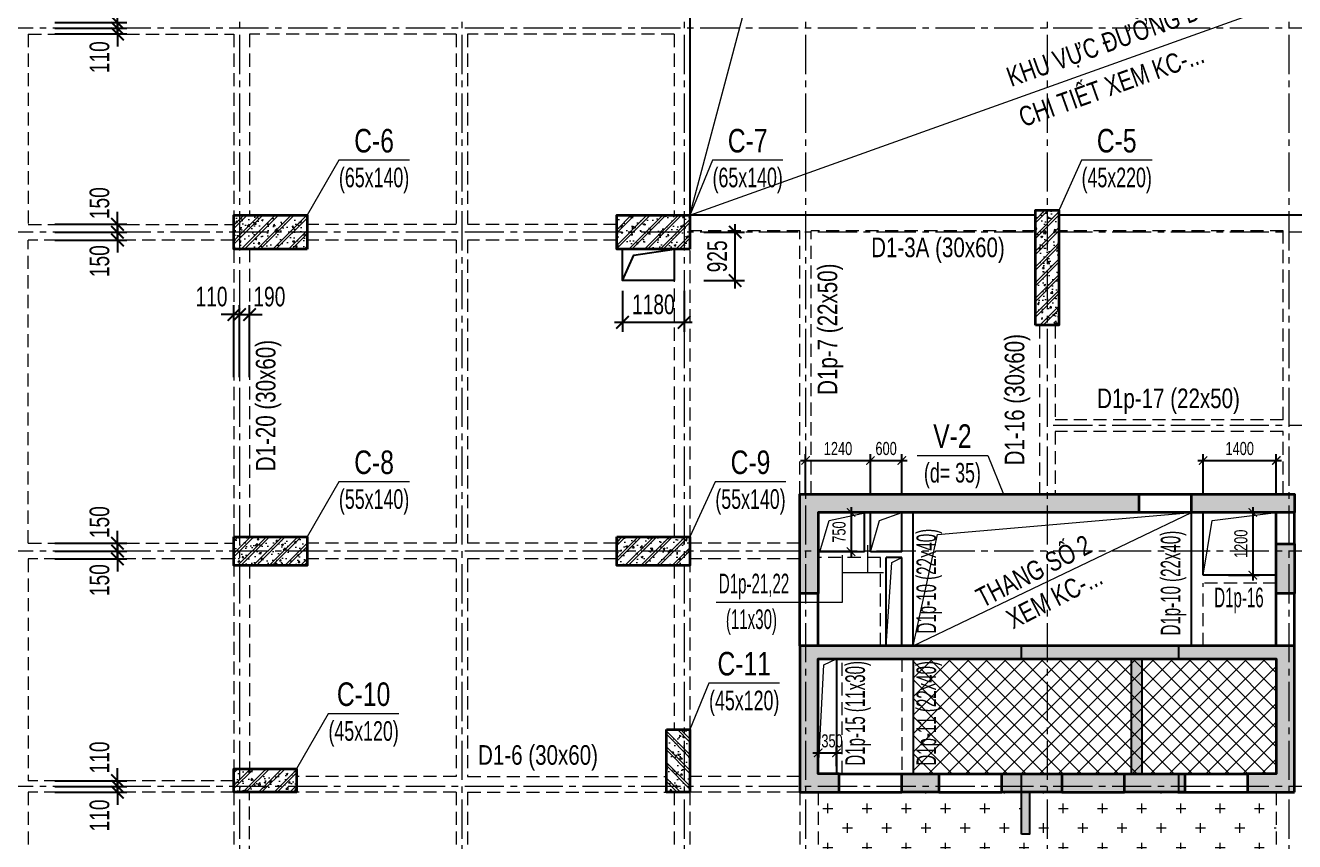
# Model space of a CAD drawing. Header units: millimetres. Extents: x 0 to 132533, y 0 to 93608.
# Drawn here: x 57692 to 81957, y 59802 to 75412 of the extents above; entities that cross this region are included whole.
import ezdxf
from ezdxf.enums import TextEntityAlignment as Align

# ---------------------------------------------------------------- set-up
doc = ezdxf.new("R2010")
doc.units = ezdxf.units.MM
doc.header["$LTSCALE"] = 1000
doc.header["$MEASUREMENT"] = 0
doc.linetypes.add('CENTER2', pattern=[1.125, 0.75, -0.125, 0.125, -0.125])
doc.linetypes.add('HIDDEN', pattern=[0.375, 0.25, -0.125])
for name, color, linetype, lineweight in [('CDC.01.AXIS', 160, 'CENTER2', 13), ('CDC.02.DIM', 1, 'Continuous', 18), ('CDC.03.BORDER', 3, 'Continuous', 25), ('CDC.06.TEXT', 2, 'Continuous', 18), ('CDC.07.TEXTCOL', 3, 'Continuous', 18), ('CDC.08.TEXTBEAM', 2, 'Continuous', 18), ('CDC.09.COLUMN', 4, 'Continuous', 35), ('CDC.10.HATCH', 163, 'Continuous', 9), ('CDC.11.NOTE', 1, 'Continuous', 18), ('CDC.13.BEAM', 8, 'HIDDEN', 18), ('TEXTCOL_SHAPE', 6, 'Continuous', 20)]:
    doc.layers.add(name, color=color, linetype=linetype, lineweight=lineweight)
doc.layers.add('TECH_HOLE', color=3, linetype='Continuous')
doc.styles.add('KCS_SMTEXT', font='arial.ttf', dxfattribs={"width": 0.7})
doc.dimstyles.new('KCS_DIM100', dxfattribs={"dimscale": 100, "dimtxt": 2.5, "dimasz": 1.6, "dimexe": 1.2, "dimexo": 0, "dimgap": 1, "dimtad": 1, "dimdec": 0, "dimzin": 0, "dimdsep": 46, "dimtxsty": 'KCS_SMTEXT', "dimblk": 'ARCHTICK', "dimcen": 0, "dimdle": 1, "dimclrd": 256, "dimclre": 256, "dimclrt": 2, "dimadec": 0, "dimazin": 0, "dimtfac": 1, "dimtdec": 0, "dimtix": 1, "dimtmove": 2, "dimatfit": 3, "dimfxl": 1, "dimtolj": 1, "dimtzin": 0, "dimarcsym": 0})
doc.dimstyles.new('KCS_DIM150', dxfattribs={"dimscale": 150, "dimtxt": 2.5, "dimasz": 1.6, "dimexe": 1.2, "dimexo": 0, "dimgap": 1, "dimtad": 1, "dimdec": 0, "dimzin": 0, "dimdsep": 46, "dimtxsty": 'KCS_SMTEXT', "dimblk": 'ARCHTICK', "dimcen": 0, "dimdle": 1, "dimclrd": 1, "dimclre": 1, "dimclrt": 2, "dimadec": 0, "dimazin": 0, "dimtfac": 1, "dimtdec": 0, "dimtix": 1, "dimtmove": 2, "dimatfit": 3, "dimfxl": 1, "dimtolj": 1, "dimtzin": 0, "dimarcsym": 0})
pattern_1 = [(50, (428814.13, -433637.55), (358.63009, -31.37607), [37.5, -412.5]), (355, (428814.13, -433637.55), (-69.37567, 376.09607), [30, -330]), (100.4514, (428844.02, -433640.17), (289.2547, 344.71977), [31.8701, -350.57106]), (46.1842, (428814.13, -433537.55), (533.62052, -82.7595), [56.25, -618.75]), (96.6356, (428858.6, -433544.45), (467.33135, 487.05894), [47.80514, -525.8565]), (351.1842, (428814.13, -433537.55), (467.33097, 487.0593), [45, -495]), (21, (428864.13, -433562.55), (298.45353, -201.30945), [37.5, -412.5]), (326, (428864.13, -433562.55), (121.65767, 362.57502), [30, -330]), (71.4514, (428889, -433579.33), (420.11131, 161.26525), [31.8701, -350.57106]), (37.5, (428814.13, -433637.55), (6.079928, 166.446927), [0, -326, 0, -335, 0, -331.25]), (7.5, (428814.13, -433637.55), (131.53477, 197.205856), [0, -191, 0, -318.5, 0, -126.25]), (327.5, (428702.63, -433637.55), (266.911218, -11.277436), [0, -125, 0, -390, 0, -517.5]), (317.5, (428652.63, -433637.55), (291.593085, 50.05249), [0, -162.5, 0, -259, 0, -367.5]), (45, (428814.13, -433637.55), (-150.26019, 150.26019), []), (45, (428814.13, -433576.3), (-150.26019, 150.26019), [])]

# ---------------------------------------------------------------- blocks, each defined once
blk = doc.blocks.new('_ArchTick')
at = {"color": 0, "linetype": 'ByBlock', "const_width": 0.15}
blk.add_lwpolyline([(-0.5, -0.5), (0.5, 0.5)], dxfattribs=at)
blk = doc.blocks.new('*D363')
at = {"layer": 'CDC.02.DIM', "lineweight": -2, "transparency": 16777216}
for p, q in [((72747, 61500), (73297, 61500)), ((72847, 61247), (72847, 61620)), ((73197, 61247), (73197, 61620))]:
    blk.add_line(p, q, dxfattribs=at)
at = {"layer": 'Defpoints', "color": 0, "transparency": 16777216}
for p in [(73197, 61500), (72847, 61247), (73197, 61247)]:
    blk.add_point(p, dxfattribs=at)
at = {"layer": 'CDC.02.DIM', "lineweight": -2, "transparency": 16777216, "xscale": 160, "yscale": 160, "zscale": 160, "rotation": 180}
blk.add_blockref('_ArchTick', (72847, 61500), dxfattribs=at)
at = {"layer": 'CDC.02.DIM', "lineweight": -2, "transparency": 16777216, "xscale": 160, "yscale": 160, "zscale": 160}
blk.add_blockref('_ArchTick', (73197, 61500), dxfattribs=at)
at = {"layer": 'CDC.02.DIM', "color": 2, "transparency": 16777216, "insert": (73113, 61727), "char_height": 250, "attachment_point": 5, "style": 'KCS_SMTEXT'}
blk.add_mtext('\\A1;350', dxfattribs=at)
blk = doc.blocks.new('*D364')
at = {"layer": 'CDC.02.DIM', "lineweight": -2, "transparency": 16777216}
for p, q in [((73747, 67090), (74547, 67090)), ((73847, 66447), (73847, 67210)), ((74447, 66447), (74447, 67210))]:
    blk.add_line(p, q, dxfattribs=at)
at = {"layer": 'Defpoints', "color": 0, "transparency": 16777216}
for p in [(74447, 67090), (73847, 66447), (74447, 66447)]:
    blk.add_point(p, dxfattribs=at)
at = {"layer": 'CDC.02.DIM', "lineweight": -2, "transparency": 16777216, "xscale": 160, "yscale": 160, "zscale": 160, "rotation": 180}
blk.add_blockref('_ArchTick', (73847, 67090), dxfattribs=at)
at = {"layer": 'CDC.02.DIM', "lineweight": -2, "transparency": 16777216, "xscale": 160, "yscale": 160, "zscale": 160}
blk.add_blockref('_ArchTick', (74447, 67090), dxfattribs=at)
at = {"layer": 'CDC.02.DIM', "color": 2, "transparency": 16777216, "insert": (74147, 67318), "char_height": 250, "attachment_point": 5, "style": 'KCS_SMTEXT'}
blk.add_mtext('\\A1;600', dxfattribs=at)
blk = doc.blocks.new('*D365')
at = {"layer": 'CDC.02.DIM', "lineweight": -2, "transparency": 16777216}
for p, q in [((72507, 67090), (73947, 67090)), ((72607, 66447), (72607, 67210)), ((73847, 66447), (73847, 67210))]:
    blk.add_line(p, q, dxfattribs=at)
at = {"layer": 'Defpoints', "color": 0, "transparency": 16777216}
for p in [(73847, 67090), (72607, 66447), (73847, 66447)]:
    blk.add_point(p, dxfattribs=at)
at = {"layer": 'CDC.02.DIM', "lineweight": -2, "transparency": 16777216, "xscale": 160, "yscale": 160, "zscale": 160, "rotation": 180}
blk.add_blockref('_ArchTick', (72607, 67090), dxfattribs=at)
at = {"layer": 'CDC.02.DIM', "lineweight": -2, "transparency": 16777216, "xscale": 160, "yscale": 160, "zscale": 160}
blk.add_blockref('_ArchTick', (73847, 67090), dxfattribs=at)
at = {"layer": 'CDC.02.DIM', "color": 2, "transparency": 16777216, "insert": (73227, 67318), "char_height": 250, "attachment_point": 5, "style": 'KCS_SMTEXT'}
blk.add_mtext('\\A1;1240', dxfattribs=at)
blk = doc.blocks.new('*D366')
at = {"layer": 'CDC.02.DIM', "lineweight": -2, "transparency": 16777216}
for p, q in [((73023, 66097), (73596, 66097)), ((73476, 66197), (73476, 65247)), ((73023, 65347), (73596, 65347))]:
    blk.add_line(p, q, dxfattribs=at)
at = {"layer": 'Defpoints', "color": 0, "transparency": 16777216}
for p in [(73023, 66097), (73023, 65347), (73476, 65347)]:
    blk.add_point(p, dxfattribs=at)
at = {"layer": 'CDC.02.DIM', "lineweight": -2, "transparency": 16777216, "xscale": 160, "yscale": 160, "zscale": 160}
for p, rotation in [((73476, 66097), 90), ((73476, 65347), 270)]:
    blk.add_blockref('_ArchTick', p, dxfattribs=dict(at, rotation=rotation))
at = {"layer": 'CDC.02.DIM', "color": 2, "transparency": 16777216, "insert": (73248, 65722), "char_height": 250, "attachment_point": 5, "rotation": 90, "style": 'KCS_SMTEXT'}
blk.add_mtext('\\A1;750', dxfattribs=at)
blk = doc.blocks.new('*D367')
at = {"layer": 'CDC.02.DIM', "lineweight": -2, "transparency": 16777216}
for p, q in [((80692, 66097), (81277, 66097)), ((81157, 66197), (81157, 64797)), ((80692, 64897), (81277, 64897))]:
    blk.add_line(p, q, dxfattribs=at)
at = {"layer": 'Defpoints', "color": 0, "transparency": 16777216}
for p in [(80692, 66097), (80692, 64897), (81157, 64897)]:
    blk.add_point(p, dxfattribs=at)
at = {"layer": 'CDC.02.DIM', "lineweight": -2, "transparency": 16777216, "xscale": 160, "yscale": 160, "zscale": 160}
for p, rotation in [((81157, 66097), 90), ((81157, 64897), 270)]:
    blk.add_blockref('_ArchTick', p, dxfattribs=dict(at, rotation=rotation))
at = {"layer": 'CDC.02.DIM', "color": 2, "transparency": 16777216, "insert": (80930, 65497), "char_height": 250, "attachment_point": 5, "rotation": 90, "style": 'KCS_SMTEXT'}
blk.add_mtext('\\A1;1200', dxfattribs=at)
blk = doc.blocks.new('*D368')
at = {"layer": 'CDC.02.DIM', "lineweight": -2, "transparency": 16777216}
for p, q in [((80107, 67090), (81707, 67090)), ((80207, 66447), (80207, 67210)), ((81607, 66447), (81607, 67210))]:
    blk.add_line(p, q, dxfattribs=at)
at = {"layer": 'Defpoints', "color": 0, "transparency": 16777216}
for p in [(81607, 67090), (80207, 66447), (81607, 66447)]:
    blk.add_point(p, dxfattribs=at)
at = {"layer": 'CDC.02.DIM', "lineweight": -2, "transparency": 16777216, "xscale": 160, "yscale": 160, "zscale": 160, "rotation": 180}
blk.add_blockref('_ArchTick', (80207, 67090), dxfattribs=at)
at = {"layer": 'CDC.02.DIM', "lineweight": -2, "transparency": 16777216, "xscale": 160, "yscale": 160, "zscale": 160}
blk.add_blockref('_ArchTick', (81607, 67090), dxfattribs=at)
at = {"layer": 'CDC.02.DIM', "color": 2, "transparency": 16777216, "insert": (80907, 67318), "char_height": 250, "attachment_point": 5, "style": 'KCS_SMTEXT'}
blk.add_mtext('\\A1;1400', dxfattribs=at)
blk = doc.blocks.new('*D380')
at = {"layer": 'CDC.02.DIM', "color": 1, "lineweight": -2, "transparency": 16777216}
for p, q in [((71261, 70382), (71261, 71607)), ((70661, 71457), (71441, 71457)), ((70661, 70532), (71441, 70532))]:
    blk.add_line(p, q, dxfattribs=at)
at = {"layer": 'Defpoints', "color": 0, "transparency": 16777216}
for p in [(70661, 71457), (71261, 71457), (70661, 70532)]:
    blk.add_point(p, dxfattribs=at)
at = {"layer": 'CDC.02.DIM', "color": 1, "lineweight": -2, "transparency": 16777216, "xscale": 240, "yscale": 240, "zscale": 240}
for p, rotation in [((71261, 71457), 90), ((71261, 70532), 270)]:
    blk.add_blockref('_ArchTick', p, dxfattribs=dict(at, rotation=rotation))
at = {"layer": 'CDC.02.DIM', "color": 2, "transparency": 16777216, "insert": (70919, 70994), "char_height": 375, "attachment_point": 5, "rotation": 90, "style": 'KCS_SMTEXT'}
blk.add_mtext('\\A1;925', dxfattribs=at)
blk = doc.blocks.new('*D381')
at = {"layer": 'CDC.02.DIM', "color": 1, "lineweight": -2, "transparency": 16777216}
for p, q in [((69107, 70332), (69107, 69552)), ((70287, 70332), (70287, 69552)), ((70437, 69732), (68957, 69732))]:
    blk.add_line(p, q, dxfattribs=at)
at = {"layer": 'Defpoints', "color": 0, "transparency": 16777216}
for p in [(69107, 70332), (70287, 70332), (69107, 69732)]:
    blk.add_point(p, dxfattribs=at)
at = {"layer": 'CDC.02.DIM', "color": 1, "lineweight": -2, "transparency": 16777216, "xscale": 240, "yscale": 240, "zscale": 240, "rotation": 180}
blk.add_blockref('_ArchTick', (69107, 69732), dxfattribs=at)
at = {"layer": 'CDC.02.DIM', "color": 1, "lineweight": -2, "transparency": 16777216, "xscale": 240, "yscale": 240, "zscale": 240}
blk.add_blockref('_ArchTick', (70287, 69732), dxfattribs=at)
at = {"layer": 'CDC.02.DIM', "color": 2, "transparency": 16777216, "insert": (69697, 70073), "char_height": 375, "attachment_point": 5, "style": 'KCS_SMTEXT'}
blk.add_mtext('\\A1;1180', dxfattribs=at)
blk = doc.blocks.new('*D128')
at = {"layer": 'CDC.02.DIM', "color": 1, "lineweight": -2, "transparency": 16777216}
for p, q in [((59452, 75357), (59452, 75597)), ((58252, 75357), (59632, 75357)), ((58252, 75247), (59632, 75247)), ((59452, 75247), (59452, 75357)), ((59452, 75247), (59452, 75007))]:
    blk.add_line(p, q, dxfattribs=at)
at = {"layer": 'Defpoints', "color": 0, "transparency": 16777216}
for p in [(58252, 75357), (58252, 75247), (59452, 75357)]:
    blk.add_point(p, dxfattribs=at)
at = {"layer": 'CDC.02.DIM', "color": 1, "lineweight": -2, "transparency": 16777216, "xscale": 240, "yscale": 240, "zscale": 240}
for p, rotation in [((59452, 75357), 270), ((59452, 75247), 90)]:
    blk.add_blockref('_ArchTick', p, dxfattribs=dict(at, rotation=rotation))
at = {"layer": 'CDC.02.DIM', "color": 2, "transparency": 16777216, "insert": (59110, 74802), "char_height": 375, "attachment_point": 5, "rotation": 90, "style": 'KCS_SMTEXT'}
blk.add_mtext('\\A1;110', dxfattribs=at)
blk = doc.blocks.new('*D129')
at = {"layer": 'CDC.02.DIM', "color": 1, "lineweight": -2, "transparency": 16777216}
for p, q in [((58252, 75467), (59632, 75467)), ((59452, 75467), (59452, 75707)), ((59452, 75467), (59452, 75357)), ((58252, 75357), (59632, 75357)), ((59452, 75357), (59452, 75117))]:
    blk.add_line(p, q, dxfattribs=at)
at = {"layer": 'Defpoints', "color": 0, "transparency": 16777216}
for p in [(58252, 75467), (58252, 75357), (59452, 75357)]:
    blk.add_point(p, dxfattribs=at)
at = {"layer": 'CDC.02.DIM', "color": 1, "lineweight": -2, "transparency": 16777216, "xscale": 240, "yscale": 240, "zscale": 240}
for p, rotation in [((59452, 75467), 270), ((59452, 75357), 90)]:
    blk.add_blockref('_ArchTick', p, dxfattribs=dict(at, rotation=rotation))
at = {"layer": 'CDC.02.DIM', "color": 2, "transparency": 16777216, "insert": (59110, 75911), "char_height": 375, "attachment_point": 5, "rotation": 90, "style": 'KCS_SMTEXT'}
blk.add_mtext('\\A1;110', dxfattribs=at)
blk = doc.blocks.new('*D130')
at = {"layer": 'CDC.02.DIM', "color": 1, "lineweight": -2, "transparency": 16777216}
for p, q in [((59452, 71457), (59452, 71697)), ((58252, 71457), (59632, 71457)), ((59452, 71307), (59452, 71457)), ((58252, 71307), (59632, 71307)), ((59452, 71307), (59452, 71067))]:
    blk.add_line(p, q, dxfattribs=at)
at = {"layer": 'Defpoints', "color": 0, "transparency": 16777216}
for p in [(58252, 71457), (59452, 71457), (58252, 71307)]:
    blk.add_point(p, dxfattribs=at)
at = {"layer": 'CDC.02.DIM', "color": 1, "lineweight": -2, "transparency": 16777216, "xscale": 240, "yscale": 240, "zscale": 240}
for p, rotation in [((59452, 71457), 270), ((59452, 71307), 90)]:
    blk.add_blockref('_ArchTick', p, dxfattribs=dict(at, rotation=rotation))
at = {"layer": 'CDC.02.DIM', "color": 2, "transparency": 16777216, "insert": (59110, 70902), "char_height": 375, "attachment_point": 5, "rotation": 90, "style": 'KCS_SMTEXT'}
blk.add_mtext('\\A1;150', dxfattribs=at)
blk = doc.blocks.new('*D131')
at = {"layer": 'CDC.02.DIM', "color": 1, "lineweight": -2, "transparency": 16777216}
for p, q in [((59452, 71607), (59452, 71847)), ((58252, 71607), (59632, 71607)), ((59452, 71607), (59452, 71457)), ((58252, 71457), (59632, 71457)), ((59452, 71457), (59452, 71217))]:
    blk.add_line(p, q, dxfattribs=at)
at = {"layer": 'Defpoints', "color": 0, "transparency": 16777216}
for p in [(58252, 71607), (58252, 71457), (59452, 71457)]:
    blk.add_point(p, dxfattribs=at)
at = {"layer": 'CDC.02.DIM', "color": 1, "lineweight": -2, "transparency": 16777216, "xscale": 240, "yscale": 240, "zscale": 240}
for p, rotation in [((59452, 71607), 270), ((59452, 71457), 90)]:
    blk.add_blockref('_ArchTick', p, dxfattribs=dict(at, rotation=rotation))
at = {"layer": 'CDC.02.DIM', "color": 2, "transparency": 16777216, "insert": (59110, 72011), "char_height": 375, "attachment_point": 5, "rotation": 90, "style": 'KCS_SMTEXT'}
blk.add_mtext('\\A1;150', dxfattribs=at)
blk = doc.blocks.new('*D132')
at = {"layer": 'CDC.02.DIM', "color": 1, "lineweight": -2, "transparency": 16777216}
for p, q in [((59452, 65357), (59452, 65597)), ((58252, 65357), (59632, 65357)), ((59452, 65207), (59452, 65357)), ((58252, 65207), (59632, 65207)), ((59452, 65207), (59452, 64967))]:
    blk.add_line(p, q, dxfattribs=at)
at = {"layer": 'Defpoints', "color": 0, "transparency": 16777216}
for p in [(58252, 65357), (59452, 65357), (58252, 65207)]:
    blk.add_point(p, dxfattribs=at)
at = {"layer": 'CDC.02.DIM', "color": 1, "lineweight": -2, "transparency": 16777216, "xscale": 240, "yscale": 240, "zscale": 240}
for p, rotation in [((59452, 65357), 270), ((59452, 65207), 90)]:
    blk.add_blockref('_ArchTick', p, dxfattribs=dict(at, rotation=rotation))
at = {"layer": 'CDC.02.DIM', "color": 2, "transparency": 16777216, "insert": (59110, 64802), "char_height": 375, "attachment_point": 5, "rotation": 90, "style": 'KCS_SMTEXT'}
blk.add_mtext('\\A1;150', dxfattribs=at)
blk = doc.blocks.new('*D133')
at = {"layer": 'CDC.02.DIM', "color": 1, "lineweight": -2, "transparency": 16777216}
for p, q in [((59452, 65507), (59452, 65747)), ((58252, 65507), (59632, 65507)), ((58252, 65357), (59632, 65357)), ((59452, 65507), (59452, 65357)), ((59452, 65357), (59452, 65117))]:
    blk.add_line(p, q, dxfattribs=at)
at = {"layer": 'Defpoints', "color": 0, "transparency": 16777216}
for p in [(58252, 65507), (58252, 65357), (59452, 65357)]:
    blk.add_point(p, dxfattribs=at)
at = {"layer": 'CDC.02.DIM', "color": 1, "lineweight": -2, "transparency": 16777216, "xscale": 240, "yscale": 240, "zscale": 240}
for p, rotation in [((59452, 65507), 270), ((59452, 65357), 90)]:
    blk.add_blockref('_ArchTick', p, dxfattribs=dict(at, rotation=rotation))
at = {"layer": 'CDC.02.DIM', "color": 2, "transparency": 16777216, "insert": (59110, 65911), "char_height": 375, "attachment_point": 5, "rotation": 90, "style": 'KCS_SMTEXT'}
blk.add_mtext('\\A1;150', dxfattribs=at)
blk = doc.blocks.new('*D134')
at = {"layer": 'CDC.02.DIM', "color": 1, "lineweight": -2, "transparency": 16777216}
for p, q in [((59452, 60857), (59452, 61097)), ((58252, 60857), (59632, 60857)), ((58252, 60747), (59632, 60747)), ((59452, 60747), (59452, 60857)), ((59452, 60747), (59452, 60507))]:
    blk.add_line(p, q, dxfattribs=at)
at = {"layer": 'Defpoints', "color": 0, "transparency": 16777216}
for p in [(58252, 60857), (58252, 60747), (59452, 60857)]:
    blk.add_point(p, dxfattribs=at)
at = {"layer": 'CDC.02.DIM', "color": 1, "lineweight": -2, "transparency": 16777216, "xscale": 240, "yscale": 240, "zscale": 240}
for p, rotation in [((59452, 60857), 270), ((59452, 60747), 90)]:
    blk.add_blockref('_ArchTick', p, dxfattribs=dict(at, rotation=rotation))
at = {"layer": 'CDC.02.DIM', "color": 2, "transparency": 16777216, "insert": (59110, 60302), "char_height": 375, "attachment_point": 5, "rotation": 90, "style": 'KCS_SMTEXT'}
blk.add_mtext('\\A1;110', dxfattribs=at)
blk = doc.blocks.new('*D135')
at = {"layer": 'CDC.02.DIM', "color": 1, "lineweight": -2, "transparency": 16777216}
for p, q in [((59452, 60967), (59452, 61207)), ((58252, 60967), (59632, 60967)), ((59452, 60967), (59452, 60857)), ((58252, 60857), (59632, 60857)), ((59452, 60857), (59452, 60617))]:
    blk.add_line(p, q, dxfattribs=at)
at = {"layer": 'Defpoints', "color": 0, "transparency": 16777216}
for p in [(58252, 60967), (58252, 60857), (59452, 60857)]:
    blk.add_point(p, dxfattribs=at)
at = {"layer": 'CDC.02.DIM', "color": 1, "lineweight": -2, "transparency": 16777216, "xscale": 240, "yscale": 240, "zscale": 240}
for p, rotation in [((59452, 60967), 270), ((59452, 60857), 90)]:
    blk.add_blockref('_ArchTick', p, dxfattribs=dict(at, rotation=rotation))
at = {"layer": 'CDC.02.DIM', "color": 2, "transparency": 16777216, "insert": (59110, 61411), "char_height": 375, "attachment_point": 5, "rotation": 90, "style": 'KCS_SMTEXT'}
blk.add_mtext('\\A1;110', dxfattribs=at)
blk = doc.blocks.new('*D303')
at = {"layer": 'CDC.02.DIM', "color": 1, "lineweight": -2, "transparency": 16777216}
for p, q in [((61677, 68681), (61677, 70061)), ((61787, 68681), (61787, 70061)), ((61677, 69881), (61437, 69881)), ((61787, 69881), (61677, 69881)), ((61787, 69881), (62027, 69881))]:
    blk.add_line(p, q, dxfattribs=at)
at = {"layer": 'Defpoints', "color": 0, "transparency": 16777216}
for p in [(61677, 69881), (61677, 68681), (61787, 68681)]:
    blk.add_point(p, dxfattribs=at)
at = {"layer": 'CDC.02.DIM', "color": 1, "lineweight": -2, "transparency": 16777216, "xscale": 240, "yscale": 240, "zscale": 240}
blk.add_blockref('_ArchTick', (61677, 69881), dxfattribs=at)
at = {"layer": 'CDC.02.DIM', "color": 1, "lineweight": -2, "transparency": 16777216, "xscale": 240, "yscale": 240, "zscale": 240, "rotation": 180}
blk.add_blockref('_ArchTick', (61787, 69881), dxfattribs=at)
at = {"layer": 'CDC.02.DIM', "color": 2, "transparency": 16777216, "insert": (61250, 70223), "char_height": 375, "attachment_point": 5, "style": 'KCS_SMTEXT'}
blk.add_mtext('\\A1;110', dxfattribs=at)
blk = doc.blocks.new('*D304')
at = {"layer": 'CDC.02.DIM', "color": 1, "lineweight": -2, "transparency": 16777216}
for p, q in [((61787, 68681), (61787, 70061)), ((61977, 68681), (61977, 70061)), ((61787, 69881), (61547, 69881)), ((61787, 69881), (61977, 69881)), ((61977, 69881), (62217, 69881))]:
    blk.add_line(p, q, dxfattribs=at)
at = {"layer": 'Defpoints', "color": 0, "transparency": 16777216}
for p in [(61977, 69881), (61787, 68681), (61977, 68681)]:
    blk.add_point(p, dxfattribs=at)
at = {"layer": 'CDC.02.DIM', "color": 1, "lineweight": -2, "transparency": 16777216, "xscale": 240, "yscale": 240, "zscale": 240}
blk.add_blockref('_ArchTick', (61787, 69881), dxfattribs=at)
at = {"layer": 'CDC.02.DIM', "color": 1, "lineweight": -2, "transparency": 16777216, "xscale": 240, "yscale": 240, "zscale": 240, "rotation": 180}
blk.add_blockref('_ArchTick', (61977, 69881), dxfattribs=at)
at = {"layer": 'CDC.02.DIM', "color": 2, "transparency": 16777216, "insert": (62356, 70223), "char_height": 375, "attachment_point": 5, "style": 'KCS_SMTEXT'}
blk.add_mtext('\\A1;190', dxfattribs=at)

msp = doc.modelspace()

# ---------------------------------------------------------------- hatches: boundary and pattern name
at = {"layer": 'CDC.10.HATCH'}
h = msp.add_hatch(dxfattribs=at)
h.set_pattern_fill('BT-01', color=256, scale=50, pattern_type=2)
h.set_pattern_definition(pattern_1)
h.paths.add_polyline_path([(77451.5, 71876.5), (77451.5, 69676.5), (77001.5, 69676.5), (77001.5, 71876.5)])
h = msp.add_hatch(dxfattribs=at)
h.set_pattern_fill('BT-01', color=256, scale=50, pattern_type=2)
h.set_pattern_definition([(50, (436134.13, -433637.55), (358.63009, -31.37607), [37.5, -412.5]), (355, (436134.13, -433637.55), (-69.37567, 376.09607), [30, -330]), (100.4514, (436164.02, -433640.17), (289.2547, 344.71977), [31.8701, -350.57106]), (46.1842, (436134.13, -433537.55), (533.62052, -82.7595), [56.25, -618.75]), (96.6356, (436178.6, -433544.45), (467.33135, 487.05894), [47.80514, -525.8565]), (351.1842, (436134.13, -433537.55), (467.33097, 487.0593), [45, -495]), (21, (436184.13, -433562.55), (298.45353, -201.30945), [37.5, -412.5]), (326, (436184.13, -433562.55), (121.65767, 362.57502), [30, -330]), (71.4514, (436209, -433579.33), (420.11131, 161.26525), [31.8701, -350.57106]), (37.5, (436134.13, -433637.55), (6.079928, 166.446927), [0, -326, 0, -335, 0, -331.25]), (7.5, (436134.13, -433637.55), (131.53477, 197.205856), [0, -191, 0, -318.5, 0, -126.25]), (327.5, (436022.63, -433637.55), (266.911218, -11.277436), [0, -125, 0, -390, 0, -517.5]), (317.5, (435972.63, -433637.55), (291.593085, 50.05249), [0, -162.5, 0, -259, 0, -367.5]), (45, (436134.13, -433637.55), (-150.26019, 150.26019), []), (45, (436134.13, -433576.3), (-150.26019, 150.26019), [])])
h.paths.add_polyline_path([(61676.5, 71781.5), (63076.5, 71781.5), (63076.5, 71131.5), (61676.5, 71131.5)])
h = msp.add_hatch(dxfattribs=at)
h.set_pattern_fill('BT-01', color=256, scale=50, pattern_type=2)
h.set_pattern_definition(pattern_1)
h.paths.add_polyline_path([(68996.5, 71781.5), (70396.5, 71781.5), (70396.5, 71131.5), (68996.5, 71131.5)])
h = msp.add_hatch(dxfattribs=at)
h.set_pattern_fill('BT-01', color=256, scale=50, pattern_type=2)
h.set_pattern_definition([(50, (418023.18, -433653.8), (358.63009, -31.37607), [37.5, -412.5]), (355, (418023.18, -433653.8), (-69.37567, 376.09607), [30, -330]), (100.4514, (418053.07, -433656.42), (289.2547, 344.71977), [31.8701, -350.57106]), (46.1842, (418023.2, -433553.8), (533.62052, -82.7595), [56.25, -618.75]), (96.6356, (418067.65, -433560.7), (467.33135, 487.05894), [47.80514, -525.8565]), (351.1842, (418023.2, -433553.8), (467.33097, 487.0593), [45, -495]), (21, (418073.18, -433578.8), (298.45353, -201.30945), [37.5, -412.5]), (326, (418073.18, -433578.8), (121.65767, 362.57502), [30, -330]), (71.4514, (418098.05, -433595.58), (420.11131, 161.26525), [31.8701, -350.57106]), (37.5, (418023.18, -433653.8), (6.079928, 166.446927), [0, -326, 0, -335, 0, -331.25]), (7.5, (418023.18, -433653.8), (131.53477, 197.205856), [0, -191, 0, -318.5, 0, -126.25]), (327.5, (417911.68, -433653.8), (266.911218, -11.277436), [0, -125, 0, -390, 0, -517.5]), (317.5, (417861.68, -433653.8), (291.593085, 50.05249), [0, -162.5, 0, -259, 0, -367.5]), (45, (418023.18, -433653.8), (-150.26019, 150.26019), []), (45, (418023.18, -433592.55), (-150.26019, 150.26019), [])])
h.paths.add_polyline_path([(81606.5, 65496.5), (81956.5, 65496.5), (81956.5, 64546.5), (81606.5, 64546.5)])
h.paths.add_polyline_path([(72496.5, 63546.5), (81956.5, 63546.5), (81956.5, 60746.5), (81056.5, 60746.5), (81056.5, 61096.5), (81606.5, 61096.5), (81606.5, 63296.5), (72846.5, 63296.5), (72846.5, 61096.5), (73246.5, 61096.5), (73246.5, 60746.5), (72496.5, 60746.5)])
h.paths.add_polyline_path([(74446.5, 61096.5), (75156.5, 61096.5), (75156.5, 60746.5), (74446.5, 60746.5)], flags=17)
h.paths.add_polyline_path([(76356.5, 61096.5), (77506.5, 61096.5), (77506.5, 60746.5), (76356.5, 60746.5)], flags=17)
h.paths.add_polyline_path([(78706.5, 61096.5), (79856.5, 61096.5), (79856.5, 60746.5), (78706.5, 60746.5)], flags=17)
h.paths.add_polyline_path([(78976.5, 66446.5), (78976.5, 66096.5), (72846.5, 66096.5), (72846.5, 64546.5), (72496.5, 64546.5), (72496.5, 66446.5)])
h.paths.add_polyline_path([(79986.5, 66096.5), (79986.5, 66446.5), (81956.5, 66446.5), (81956.5, 66096.5)])
h = msp.add_hatch(dxfattribs=at)
h.set_pattern_fill('BT-01', color=256, scale=50, pattern_type=2)
h.set_pattern_definition([(50, (428814.13, -447537.55), (358.63009, -31.37607), [37.5, -412.5]), (355, (428814.13, -447537.55), (-69.37567, 376.09607), [30, -330]), (100.4514, (428844.02, -447540.17), (289.2547, 344.71977), [31.8701, -350.57106]), (46.1842, (428814.13, -447437.55), (533.62052, -82.7595), [56.25, -618.75]), (96.6356, (428858.6, -447444.45), (467.33135, 487.05894), [47.80514, -525.8565]), (351.1842, (428814.13, -447437.55), (467.33097, 487.0593), [45, -495]), (21, (428864.13, -447462.55), (298.45353, -201.30945), [37.5, -412.5]), (326, (428864.13, -447462.55), (121.65767, 362.57502), [30, -330]), (71.4514, (428889, -447479.33), (420.11131, 161.26525), [31.8701, -350.57106]), (37.5, (428814.13, -447537.55), (6.079928, 166.446927), [0, -326, 0, -335, 0, -331.25]), (7.5, (428814.13, -447537.55), (131.53477, 197.205856), [0, -191, 0, -318.5, 0, -126.25]), (327.5, (428702.63, -447537.55), (266.911218, -11.277436), [0, -125, 0, -390, 0, -517.5]), (317.5, (428652.63, -447537.55), (291.593085, 50.05249), [0, -162.5, 0, -259, 0, -367.5]), (45, (428814.13, -447537.55), (-150.26019, 150.26019), []), (45, (428814.13, -447476.3), (-150.26019, 150.26019), [])])
h.paths.add_polyline_path([(63076.5, 65081.5), (61676.5, 65081.5), (61676.5, 65631.5), (63076.5, 65631.5)])
h = msp.add_hatch(dxfattribs=at)
h.set_pattern_fill('BT-01', color=256, scale=50, pattern_type=2)
h.set_pattern_definition([(50, (421494.13, -447537.55), (358.63009, -31.37607), [37.5, -412.5]), (355, (421494.13, -447537.55), (-69.37567, 376.09607), [30, -330]), (100.4514, (421524.02, -447540.17), (289.2547, 344.71977), [31.8701, -350.57106]), (46.1842, (421494.13, -447437.55), (533.62052, -82.7595), [56.25, -618.75]), (96.6356, (421538.6, -447444.45), (467.33135, 487.05894), [47.80514, -525.8565]), (351.1842, (421494.13, -447437.55), (467.33097, 487.0593), [45, -495]), (21, (421544.13, -447462.55), (298.45353, -201.30945), [37.5, -412.5]), (326, (421544.13, -447462.55), (121.65767, 362.57502), [30, -330]), (71.4514, (421569, -447479.33), (420.11131, 161.26525), [31.8701, -350.57106]), (37.5, (421494.13, -447537.55), (6.079928, 166.446927), [0, -326, 0, -335, 0, -331.25]), (7.5, (421494.13, -447537.55), (131.53477, 197.205856), [0, -191, 0, -318.5, 0, -126.25]), (327.5, (421382.63, -447537.55), (266.911218, -11.277436), [0, -125, 0, -390, 0, -517.5]), (317.5, (421332.63, -447537.55), (291.593085, 50.05249), [0, -162.5, 0, -259, 0, -367.5]), (45, (421494.13, -447537.55), (-150.26019, 150.26019), []), (45, (421494.13, -447476.3), (-150.26019, 150.26019), [])])
h.paths.add_polyline_path([(70396.5, 65081.5), (68996.5, 65081.5), (68996.5, 65631.5), (70396.5, 65631.5)])
h = msp.add_hatch(dxfattribs=at)
h.set_pattern_fill('ANSI37', color=256, scale=2000)
h.set_pattern_definition([(45, (268223.68, -433653.8), (-176.7767, 176.7767), []), (135, (268223.68, -433653.8), (-176.7767, -176.7767), [])])
h.paths.add_polyline_path([(77226.5, 63296.5), (81606.5, 63296.5), (81606.5, 61096.5), (81056.5, 61096.5), (79726.5, 61096.5), (78706.5, 61096.5), (77506.5, 61096.5), (77226.5, 61096.5)])
h.paths.add_polyline_path([(74666.5, 63296.5), (77226.5, 63296.5), (77226.5, 61096.5), (76356.5, 61096.5), (75156.5, 61096.5), (74666.5, 61096.5)])
h.paths.add_polyline_path([(74598, 61130.3), (74598, 63378.1), (75335.4, 63378.1), (75335.4, 61130.3)], flags=9)
h = msp.add_hatch(color=256, dxfattribs=at)
h.dxf.hatch_style = 1
h.paths.add_polyline_path([(76737.5, 59944.8), (76737.5, 61096.5), (78837.5, 61096.5), (78837.5, 63296.5), (76737.5, 63296.5), (76737.5, 63546.5), (79737.5, 63546.5), (79737.5, 63296.5), (79037.5, 63296.5), (79037.5, 61096.5), (79737.5, 61096.5), (79737.5, 60746.5), (76887.5, 60746.5), (76887.5, 59944.8)])
h = msp.add_hatch(dxfattribs=at)
h.set_pattern_fill('BT-01', color=256, scale=50, angle=-90, pattern_type=2)
h.set_pattern_definition([(320, (-457807.58, -322771.06), (-31.37607, -358.63009), [37.5, -412.5]), (265, (-457807.58, -322771.06), (376.09607, 69.37567), [30, -330]), (10.4514, (-457810.2, -322800.95), (344.71977, -289.2547), [31.8701, -350.57106]), (316.1842, (-457707.6, -322771.06), (-82.7595, -533.62052), [56.25, -618.75]), (6.6356, (-457714.5, -322815.53), (487.05894, -467.33135), [47.80514, -525.8565]), (261.1842, (-457707.6, -322771.06), (487.0593, -467.33097), [45, -495]), (291, (-457732.58, -322821.06), (-201.30945, -298.45353), [37.5, -412.5]), (236, (-457732.58, -322821.06), (362.57502, -121.65767), [30, -330]), (341.4514, (-457749.35, -322845.93), (161.26525, -420.11131), [31.8701, -350.57106]), (307.5, (-457807.58, -322771.06), (166.446927, -6.079928), [0, -326, 0, -335, 0, -331.25]), (277.5, (-457807.58, -322771.06), (197.205856, -131.53477), [0, -191, 0, -318.5, 0, -126.25]), (237.5, (-457807.58, -322659.56), (-11.277436, -266.911218), [0, -125, 0, -390, 0, -517.5]), (227.5, (-457807.58, -322609.56), (50.05249, -291.593085), [0, -162.5, 0, -259, 0, -367.5]), (315, (-457807.58, -322771.06), (150.26019, 150.26019), []), (315, (-457746.33, -322771.06), (150.26019, 150.26019), [])])
h.paths.add_polyline_path([(69946.5, 61946.5), (70396.5, 61946.5), (70396.5, 60746.5), (69946.5, 60746.5)])
h = msp.add_hatch(dxfattribs=at)
h.set_pattern_fill('BT-01', color=256, scale=50, pattern_type=2)
h.set_pattern_definition(pattern_1)
h.paths.add_polyline_path([(62876.5, 61196.5), (62876.5, 60746.5), (61676.5, 60746.5), (61676.5, 61196.5)])
h = msp.add_hatch(dxfattribs=at)
h.set_pattern_fill('CROSS', color=256, scale=1500)
h.set_pattern_definition([(0, (428814.13, -431187.62), (375, 375), [187.5, -562.5]), (90, (428907.9, -431281.37), (-375, 375), [187.5, -562.5])])
h.paths.add_polyline_path([(77226.5, 60746.5), (76887.5, 60746.5), (76887.5, 59944.8), (76737.5, 59944.8), (76737.5, 60746.5), (76356.5, 60746.5), (75156.5, 60746.5), (74446.5, 60746.5), (73246.5, 60746.5), (72846.5, 60746.5), (72846.5, 56846.5), (73046.5, 56846.5), (74046.5, 56846.5), (77226.5, 56846.5)])
h.paths.add_polyline_path([(81606.5, 60746.5), (81056.5, 60746.5), (79726.5, 60746.5), (77226.5, 60746.5), (77226.5, 56846.5), (77256.5, 56846.5), (78456.5, 56846.5), (79856.5, 56846.5), (81156.5, 56846.5), (81606.5, 56846.5)])
h.paths.add_polyline_path([(72755.8, 59892.7), (73288.7, 59892.7), (73288.7, 60407.8), (72755.8, 60407.8)], flags=9)
h.paths.add_polyline_path([(74030.8, 59892.7), (74563.7, 59892.7), (74563.7, 60407.8), (74030.8, 60407.8)], flags=24)
h.paths.add_polyline_path([(81644.8, 57194.5), (81644.8, 59733.3), (80907.4, 59733.3), (80907.4, 57194.5)], flags=9)

# ---------------------------------------------------------------- linework, layer by layer
at = {"layer": 'CDC.01.AXIS'}
for p, q in [((61786.5, 85356.5), (61786.5, 10116.5)), ((66036.5, 85356.5), (66036.5, 61046.5)), ((66036.5, 85356.5), (66036.5, 10116.5)), ((70286.5, 85356.5), (70286.5, 10116.5)), ((72606.5, 85356.5), (72606.5, 10116.5)), ((77226.5, 85356.5), (77226.5, 10116.5)), ((81846.5, 85356.5), (81846.5, 10116.5)), ((93840.4, 75356.5), (13229.2, 75356.5)), ((93840.4, 71456.5), (13229.2, 71456.5)), ((93840.4, 67756.5), (77226.5, 67756.5)), ((93840.4, 65356.5), (13229.2, 65356.5)), ((93840.4, 60856.5), (13229.2, 60856.5))]:
    msp.add_line(p, q, dxfattribs=at)
at = {"layer": 'CDC.03.BORDER'}
for p, q in [((70396.5, 79106.5), (70396.5, 71781.5)), ((77001.5, 71781.5), (70396.5, 71781.5)), ((84056.5, 71781.5), (77451.5, 71781.5)), ((73736.5, 65346.5), (73736.5, 66096.5)), ((73846.5, 65346.5), (73846.5, 66096.5)), ((74446.5, 65346.5), (74446.5, 66096.5)), ((74666.5, 63546.5), (74666.5, 66096.5)), ((79986.5, 63546.5), (79986.5, 66096.5)), ((80206.5, 64896.5), (80206.5, 66096.5)), ((73736.5, 65346.5), (72846.5, 65346.5)), ((74446.5, 65346.5), (73846.5, 65346.5)), ((74446.5, 65236.5), (74146.5, 65236.5)), ((74146.5, 63546.5), (74146.5, 65236.5)), ((74446.5, 63546.5), (74446.5, 65236.5)), ((81606.5, 64896.5), (80206.5, 64896.5)), ((74666.5, 63296.5), (74666.5, 61096.5)), ((62476.5, 60746.5), (61676.5, 60746.5))]:
    msp.add_line(p, q, dxfattribs=at)
msp.add_lwpolyline([(76737.5, 59944.8), (76737.5, 61096.5), (78837.5, 61096.5), (78837.5, 63296.5), (76737.5, 63296.5), (76737.5, 63546.5), (79737.5, 63546.5), (79737.5, 63296.5), (79037.5, 63296.5), (79037.5, 61096.5), (79737.5, 61096.5), (79737.5, 60746.5), (76887.5, 60746.5), (76887.5, 59944.8), (76737.5, 59944.8)], dxfattribs=at)
msp.add_lwpolyline([(73196.5, 61096.5), (72846.5, 61096.5), (72846.5, 63296.5), (73196.5, 63296.5)], close=True, dxfattribs=at)
at = {"layer": 'CDC.07.TEXTCOL', "color": 8}
for p, q in [((63682.7, 72831.5), (63076.5, 71781.5)), ((65032.7, 72831.5), (63682.7, 72831.5)), ((70825.4, 72831.5), (70376.1, 71731.5)), ((72175.4, 72831.5), (70825.4, 72831.5)), ((77880.4, 72831.5), (77431.1, 71826.5)), ((79230.4, 72831.5), (77880.4, 72831.5)), ((74739.3, 67185), (76089.3, 67185)), ((76089.3, 67185), (76392.4, 66446.5)), ((63682.7, 66681.5), (63076.5, 65631.5)), ((65032.7, 66681.5), (63682.7, 66681.5)), ((70879.1, 66681.5), (70396.5, 65631.5)), ((72229.1, 66681.5), (70879.1, 66681.5)), ((70759, 62829.8), (70396.5, 61946.5)), ((72109, 62829.8), (70759, 62829.8)), ((63482.7, 62246.5), (62876.5, 61196.5)), ((64832.7, 62246.5), (63482.7, 62246.5))]:
    msp.add_line(p, q, dxfattribs=at)
at = {"layer": 'CDC.08.TEXTBEAM', "color": 8}
for p, q in [((73303.9, 65282.9), (73303.9, 64372.7)), ((73789.4, 65471.9), (73789.4, 64940.2)), ((74094.4, 64940.2), (73303.9, 64940.2)), ((73303.9, 64372.7), (70898.4, 64372.7))]:
    msp.add_line(p, q, dxfattribs=at)
at = {"layer": 'CDC.09.COLUMN'}
for points in [[(77001.5, 69676.5), (77001.5, 71876.5), (77451.5, 71876.5), (77451.5, 69676.5)], [(63076.5, 71131.5), (61676.5, 71131.5), (61676.5, 71781.5), (63076.5, 71781.5)], [(70396.5, 71131.5), (68996.5, 71131.5), (68996.5, 71781.5), (70396.5, 71781.5)], [(61676.5, 65631.5), (63076.5, 65631.5), (63076.5, 65081.5), (61676.5, 65081.5)], [(68996.5, 65631.5), (70396.5, 65631.5), (70396.5, 65081.5), (68996.5, 65081.5)], [(81606.5, 64546.5), (81606.5, 65496.5), (81956.5, 65496.5), (81956.5, 64546.5)], [(81956.5, 60746.5), (81956.5, 63546.5), (72496.5, 63546.5), (72496.5, 60746.5), (72846.5, 60746.5), (73246.5, 60746.5), (73246.5, 61096.5), (72846.5, 61096.5), (72846.5, 63296.5), (81606.5, 63296.5), (81606.5, 61096.5), (81056.5, 61096.5), (81056.5, 60746.5)], [(69946.5, 61946.5), (70396.5, 61946.5), (70396.5, 60746.5), (69946.5, 60746.5)], [(62876.5, 61196.5), (62876.5, 60746.5), (61676.5, 60746.5), (61676.5, 61196.5)], [(74446.5, 61096.5), (75156.5, 61096.5), (75156.5, 60746.5), (74446.5, 60746.5)], [(76356.5, 61096.5), (77506.5, 61096.5), (77506.5, 60746.5), (76356.5, 60746.5)], [(78706.5, 61096.5), (79856.5, 61096.5), (79856.5, 60746.5), (78706.5, 60746.5)]]:
    msp.add_lwpolyline(points, close=True, dxfattribs=at)
for points in [[(79986.5, 66096.5), (78976.5, 66096.5), (72846.5, 66096.5), (72846.5, 64546.5), (72496.5, 64546.5), (72496.5, 66446.5), (78976.5, 66446.5), (78976.5, 66096.5)], [(78976.5, 66446.5), (79986.5, 66446.5), (81956.5, 66446.5), (81956.5, 66096.5), (81606.5, 66096.5), (81606.5, 66096.5), (79986.5, 66096.5), (79986.5, 66446.5)], [(81606.5, 65496.5), (81606.5, 66096.5)], [(81956.5, 65496.5), (81956.5, 66096.5)], [(72496.5, 63546.5), (72496.5, 64546.5)], [(72846.5, 63546.5), (72846.5, 64546.5)], [(81606.5, 63546.5), (81606.5, 64546.5)], [(81956.5, 63546.5), (81956.5, 64546.5)], [(73246.5, 61096.5), (74446.5, 61096.5)], [(75156.5, 61096.5), (76356.5, 61096.5)], [(77506.5, 61096.5), (78706.5, 61096.5)], [(79726.5, 61096.5), (81056.5, 61096.5)], [(73246.5, 60746.5), (74446.5, 60746.5)], [(75156.5, 60746.5), (76356.5, 60746.5)], [(77506.5, 60746.5), (78706.5, 60746.5)], [(79726.5, 60746.5), (81056.5, 60746.5)]]:
    msp.add_lwpolyline(points, dxfattribs=at)
at = {"layer": 'CDC.11.NOTE'}
for p, q in [((70396.5, 71781.5), (87776.5, 78006.5)), ((70396.5, 71781.5), (71627.7, 76413.2)), ((74666.5, 63546.5), (79986.5, 66096.5))]:
    msp.add_line(p, q, dxfattribs=at)
for points in [[(72882.5, 65346.5), (73056.9, 65943.6), (73772.5, 66096.5)], [(73846.5, 65346.5), (74020.9, 65943.6), (74446.5, 66096.5)], [(74666.5, 63546.5), (75128.6, 65676), (79986.5, 66096.5)], [(80206.5, 64896.5), (80380.9, 65943.6), (81606.5, 66096.5)], [(74146.5, 63546.5), (74256.7, 65138.2), (74446.5, 65236.5)], [(72846.5, 61096.5), (72953.2, 63180.9), (73196.5, 63296.5)]]:
    msp.add_lwpolyline(points, dxfattribs=at)
at = {"layer": 'CDC.13.BEAM'}
for p, q in [((57746.5, 75246.5), (57746.5, 71606.5)), ((57746.5, 75246.5), (61676.5, 75246.5)), ((61676.5, 75246.5), (61676.5, 60746.5)), ((61976.5, 75246.5), (61976.5, 71781.5)), ((65926.5, 75246.5), (61976.5, 75246.5)), ((65926.5, 75246.5), (61976.5, 75246.5)), ((65926.5, 75246.5), (65926.5, 71606.5)), ((70096.5, 75246.5), (66146.5, 75246.5)), ((66146.5, 75246.5), (66146.5, 71606.5)), ((70096.5, 75246.5), (66146.5, 75246.5)), ((70096.5, 75246.5), (70096.5, 71781.5)), ((57746.5, 71606.5), (61676.5, 71606.5)), ((65926.5, 71606.5), (63076.5, 71606.5)), ((68996.5, 71606.5), (66146.5, 71606.5)), ((70396.5, 71481.5), (70396.5, 65506.5)), ((72496.5, 71481.5), (70396.5, 71481.5)), ((72496.5, 66446.5), (72496.5, 71481.5)), ((77001.5, 71481.5), (72716.5, 71481.5)), ((72716.5, 66446.5), (72716.5, 71481.5)), ((81736.5, 71481.5), (77451.5, 71481.5)), ((81736.5, 67866.5), (81736.5, 71481.5)), ((61676.5, 71306.5), (57746.5, 71306.5)), ((57746.5, 65506.5), (57746.5, 71306.5)), ((61976.5, 71131.5), (61976.5, 65631.5)), ((65926.5, 71306.5), (63076.5, 71306.5)), ((65926.5, 71306.5), (65926.5, 65506.5)), ((68996.5, 71306.5), (66146.5, 71306.5)), ((66146.5, 71306.5), (66146.5, 65506.5)), ((70096.5, 71131.5), (70096.5, 65631.5)), ((77076.5, 69676.5), (77076.5, 66446.5)), ((77376.5, 69676.5), (77376.5, 67866.5)), ((81736.5, 67866.5), (77376.5, 67866.5)), ((77376.5, 67646.5), (77376.5, 66446.5)), ((81736.5, 67646.5), (77376.5, 67646.5)), ((81736.5, 66446.5), (81736.5, 67646.5)), ((57746.5, 65506.5), (61676.5, 65506.5)), ((65926.5, 65506.5), (63076.5, 65506.5)), ((68996.5, 65506.5), (66146.5, 65506.5)), ((72496.5, 65506.5), (70396.5, 65506.5)), ((61676.5, 65206.5), (57746.5, 65206.5)), ((57746.5, 65206.5), (57746.5, 60966.5)), ((61976.5, 65081.5), (61976.5, 61196.5)), ((65926.5, 65206.5), (63076.5, 65206.5)), ((65926.5, 65206.5), (65926.5, 61046.5)), ((68996.5, 65206.5), (66146.5, 65206.5)), ((66146.5, 65206.5), (66146.5, 61046.5)), ((70096.5, 65081.5), (70096.5, 61946.5)), ((70396.5, 65206.5), (70396.5, 61046.5)), ((72496.5, 65206.5), (70396.5, 65206.5)), ((74036.5, 65236.5), (72846.5, 65236.5)), ((74036.5, 63546.5), (74036.5, 65236.5)), ((80206.5, 63546.5), (80206.5, 64746.5)), ((81606.5, 64746.5), (80206.5, 64746.5)), ((73306.5, 61096.5), (73306.5, 63296.5)), ((74446.5, 63296.5), (74446.5, 61096.5)), ((61676.5, 60966.5), (57746.5, 60966.5)), ((65926.5, 61046.5), (62876.5, 61046.5)), ((66146.5, 61046.5), (69946.5, 61046.5)), ((72496.5, 61046.5), (70396.5, 61046.5)), ((57746.5, 60746.5), (57746.5, 56846.5)), ((61676.5, 60746.5), (57746.5, 60746.5)), ((61676.5, 60746.5), (61676.5, 56846.5)), ((65926.5, 60746.5), (61976.5, 60746.5)), ((61976.5, 56846.5), (61976.5, 60746.5)), ((65926.5, 60746.5), (65926.5, 56846.5)), ((66146.5, 60746.5), (66146.5, 56846.5)), ((66146.5, 60746.5), (70096.5, 60746.5)), ((70096.5, 60746.5), (70096.5, 56846.5)), ((70396.5, 60746.5), (70396.5, 56846.5)), ((72496.5, 60746.5), (70396.5, 60746.5)), ((72496.5, 60746.5), (72496.5, 56846.5)), ((72846.5, 60746.5), (72846.5, 56846.5)), ((81606.5, 60746.5), (81606.5, 56846.5))]:
    msp.add_line(p, q, dxfattribs=at)
at = {"layer": 'TECH_HOLE'}
msp.add_lwpolyline([(69106.3, 71131.5), (70096.3, 71131.5), (70096.3, 70531.5), (69106.3, 70531.5)], close=True, dxfattribs=at)
at = {"layer": 'TECH_HOLE', "color": 1}
msp.add_lwpolyline([(69106.3, 70531.5), (69325.2, 71013.9), (70096.3, 71131.5)], dxfattribs=at)

# ---------------------------------------------------------------- texts
at = {"layer": 'CDC.06.TEXT', "style": 'KCS_SMTEXT', "width": 0.75}
for s, p in [('KHU VỰC ĐƯỜNG DỐC DD01', (76411.4, 74584.6)), ('CHI TIẾT XEM KC-...', (76643.8, 73814.5))]:
    msp.add_text(s, height=375, rotation=19.70602, dxfattribs=at).set_placement(p, align=Align.TOP_LEFT)
msp.add_text('D1p-17 (22x50)', height=375, dxfattribs=at).set_placement((78180.7, 68466.5), align=Align.TOP_LEFT)
for s, p in [('THANG SỐ 2', (76942.3, 65023.4)), ('XEM KC-...', (77363.7, 64470.4))]:
    msp.add_text(s, height=375, rotation=27, dxfattribs=at).set_placement(p, align=Align.MIDDLE)
at = {"layer": 'CDC.07.TEXTCOL', "style": 'KCS_SMTEXT', "width": 0.75}
for s, p in [('C-6', (64357.7, 73206.5)), ('C-7', (71500.4, 73206.5)), ('C-5', (78555.4, 73206.5)), ('V-2', (75414.3, 67560)), ('C-8', (64357.7, 67056.5)), ('C-9', (71554.1, 67056.5)), ('C-11', (71434, 63204.8)), ('C-10', (64157.7, 62621.5))]:
    msp.add_text(s, height=450, dxfattribs=at).set_placement(p, align=Align.MIDDLE)
at = {"layer": 'CDC.08.TEXTBEAM', "style": 'KCS_SMTEXT'}
for s, width, p in [('D1-3A (30x60)', 0.75, (73860.9, 71353.5)), ('D1p-21,22', 0.55, (70949, 64925.2)), ('D1p-16', 0.55, (80419.6, 64658.1)), ('(11x30)', 0.55, (71083.6, 64242.7)), ('D1-6 (30x60)', 0.75, (66345.6, 61646.5))]:
    msp.add_text(s, height=375, dxfattribs=dict(at, width=width)).set_placement(p, align=Align.TOP_LEFT)
for s, width, p in [('D1p-7 (22x50)', 0.75, (72837.7, 68345.5)), ('D1-16 (30x60)', 0.75, (76414.2, 66997)), ('D1-20 (30x60)', 0.75, (62097.7, 66884.5)), ('D1p-10 (22x40)', 0.55, (74727.3, 63782.2)), ('D1p-10 (22x40)', 0.55, (79397, 63744)), ('D1p-15 (11x30)', 0.55, (73367.3, 61253.2)), ('D1p-11 (22x40)', 0.55, (74727.3, 61253.2))]:
    msp.add_text(s, height=375, rotation=90, dxfattribs=dict(at, width=width)).set_placement(p, align=Align.TOP_LEFT)
at = {"layer": 'TEXTCOL_SHAPE', "style": 'KCS_SMTEXT', "width": 0.65}
for s, p in [('(65x140)', (64357.7, 72456.5)), ('(65x140)', (71500.4, 72456.5)), ('(45x220)', (78555.4, 72456.5)), ('(d= 35)', (75414.3, 66810)), ('(55x140)', (64357.7, 66306.5)), ('(55x140)', (71554.1, 66306.5)), ('(45x120)', (71434, 62454.8)), ('(45x120)', (64157.7, 61871.5))]:
    msp.add_text(s, height=375, dxfattribs=at).set_placement(p, align=Align.MIDDLE)

# ---------------------------------------------------------------- dimensions: what is measured, and where the dimension line sits
at = {"layer": 'CDC.02.DIM'}
for base, p1, p2, angle, picture, middle in [((59451.7, 75356.5), (58251.7, 75466.5), (58251.7, 75356.5), 270, '*D129', (59110.2, 75910.7)), ((59451.7, 75356.5), (58251.7, 75246.5), (58251.7, 75356.5), 90, '*D128', (59110.2, 74802.4)), ((59451.7, 71456.5), (58251.7, 71606.5), (58251.7, 71456.5), 270, '*D131', (59110.2, 72010.7)), ((59451.7, 71456.5), (58251.7, 71306.5), (58251.7, 71456.5), 90, '*D130', (59110.2, 70902.4)), ((61676.5, 69881.3), (61786.5, 68681.3), (61676.5, 68681.3), 180, '*D303', (61249.8, 70222.7)), ((59451.7, 65356.5), (58251.7, 65506.5), (58251.7, 65356.5), 270, '*D133', (59110.2, 65910.7)), ((59451.7, 65356.5), (58251.7, 65206.5), (58251.7, 65356.5), 90, '*D132', (59110.2, 64802.4)), ((59451.7, 60856.5), (58251.7, 60966.5), (58251.7, 60856.5), 270, '*D135', (59110.2, 61410.7)), ((59451.7, 60856.5), (58251.7, 60746.5), (58251.7, 60856.5), 90, '*D134', (59110.2, 60302.4))]:
    dim = msp.add_linear_dim(base=base, p1=p1, p2=p2, angle=angle, dimstyle='KCS_DIM150', dxfattribs=at)
    dim.commit()
    dim.dimension.update_dxf_attribs({"geometry": picture, "text_midpoint": middle, "dimtype": 160})
for base, p1, p2, angle, dimstyle, picture, middle in [((71260.9, 71456.5), (70660.9, 70531.5), (70660.9, 71456.5), 90, 'KCS_DIM150', '*D380', (70919.4, 70994)), ((69106.5, 69731.5), (70286.5, 70331.5), (69106.5, 70331.5), 180, 'KCS_DIM150', '*D381', (69696.5, 70073)), ((73475.9, 65346.5), (73023.2, 66096.5), (73023.2, 65346.5), 270, 'KCS_DIM100', '*D366', (73248.2, 65721.5)), ((81157.3, 64896.5), (80692.2, 66096.5), (80692.2, 64896.5), 270, 'KCS_DIM100', '*D367', (80929.7, 65496.5))]:
    dim = msp.add_linear_dim(base=base, p1=p1, p2=p2, angle=angle, dimstyle=dimstyle, dxfattribs=at)
    dim.commit()
    dim.dimension.update_dxf_attribs({"geometry": picture, "text_midpoint": middle})
for base, p1, p2, dimstyle, picture, middle in [((61976.5, 69881.3), (61786.5, 68681.3), (61976.5, 68681.3), 'KCS_DIM150', '*D304', (62355.6, 70222.7)), ((73196.5, 61499.7), (72846.5, 61246.9), (73196.5, 61246.9), 'KCS_DIM100', '*D363', (73113.2, 61727.5))]:
    dim = msp.add_linear_dim(base=base, p1=p1, p2=p2, dimstyle=dimstyle, dxfattribs=at)
    dim.commit()
    dim.dimension.update_dxf_attribs({"geometry": picture, "text_midpoint": middle, "dimtype": 160})
for base, p1, p2, picture, middle in [((73846.5, 67090.1), (72606.5, 66446.5), (73846.5, 66446.5), '*D365', (73226.5, 67317.8)), ((74446.5, 67090.1), (73846.5, 66446.5), (74446.5, 66446.5), '*D364', (74146.5, 67317.8)), ((81606.5, 67090.1), (80206.5, 66446.5), (81606.5, 66446.5), '*D368', (80906.5, 67317.8))]:
    dim = msp.add_linear_dim(base=base, p1=p1, p2=p2, dimstyle='KCS_DIM100', dxfattribs=at)
    dim.commit()
    dim.dimension.update_dxf_attribs({"geometry": picture, "text_midpoint": middle})

doc.saveas('drawing.dxf')
